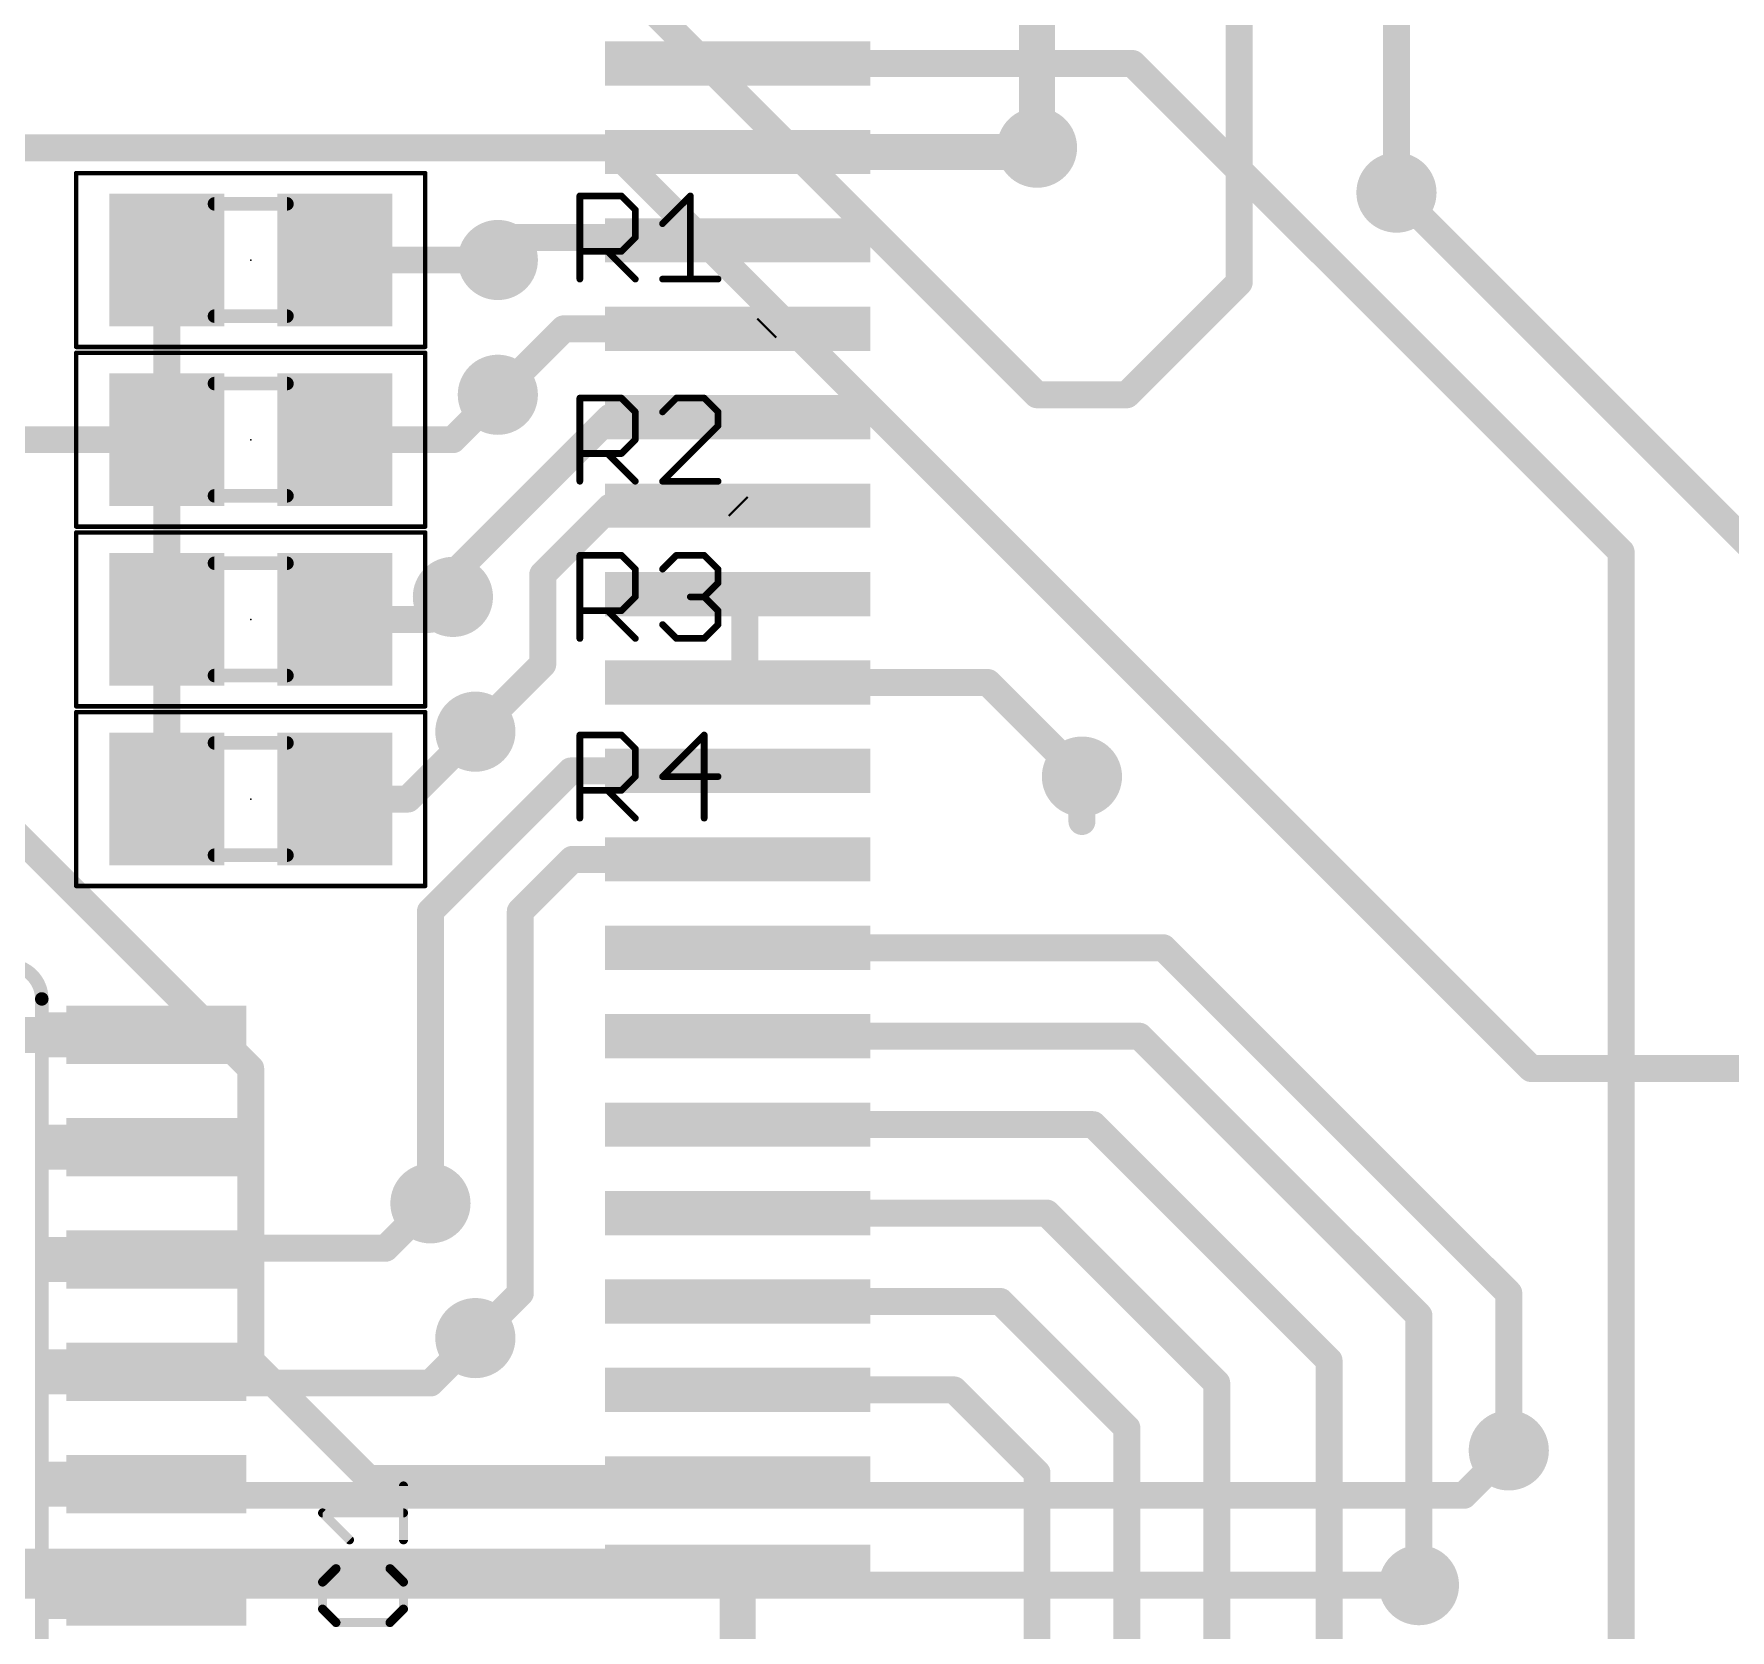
# Model space of a CAD drawing. Extents: x -5.1 to 70.5, y -0.2 to 53.5.
# Drawn here: x 34.38 to 53.56, y 12.95 to 31 of the extents above; entities that cross this region are included whole.
import ezdxf

# ---------------------------------------------------------------- set-up
doc = ezdxf.new("R2010")
doc.units = 0
for name, color, linetype in [('1', 12, 'CONTINUOUS'), ('16', 132, 'CONTINUOUS'), ('18', 110, 'CONTINUOUS'), ('21', 253, 'CONTINUOUS'), ('23', 53, 'CONTINUOUS'), ('25', 253, 'CONTINUOUS'), ('39', 12, 'CONTINUOUS'), ('51', 253, 'CONTINUOUS')]:
    doc.layers.add(name, color=color, linetype=linetype)

# ---------------------------------------------------------------- blocks, each defined once
blk = doc.blocks.new('RECT')
blk.add_solid([(-0.5, -0.5), (0.5, -0.5), (-0.5, 0.5), (0.5, 0.5)])
blk = doc.blocks.new('ROUNDV')
at = {"const_width": 0.5}
blk.add_lwpolyline([(0, -0.25, 1), (0, 0.25, 1), (0, -0.25)], format="xyb", dxfattribs=at)

msp = doc.modelspace()

# ---------------------------------------------------------------- linework, layer by layer
at = {"layer": '1'}
for points, const_width in [([(49.784, 29.21), (49.784, 38.1)], 0.3048), ([(45.72, 34.798), (45.72, 29.718)], 0.4064), ([(48.006, 28.194), (48.006, 33.02)], 0.3048), ([(41.402, 31.242), (45.72, 26.924)], 0.3048), ([(33.274, 29.718), (40.894, 29.718)], 0.3048), ([(40.894, 29.718), (51.308, 19.304)], 0.3048), ([(35.88, 26.482), (35.88, 28.448)], 0.3048), ([(37.78, 28.448), (39.624, 28.448)], 0.3048), ([(46.736, 26.924), (48.006, 28.194)], 0.3048), ([(39.116, 26.416), (39.624, 26.924)], 0.3048), ([(39.624, 26.924), (39.558, 26.924)], 0.3048), ([(45.72, 26.924), (46.736, 26.924)], 0.3048), ([(35.814, 26.416), (33.104, 26.416)], 0.3048), ([(35.814, 26.416), (35.88, 26.482)], 0.3048), ([(35.814, 26.416), (35.88, 26.416)], 0.3048), ([(35.88, 26.35), (35.814, 26.416)], 0.3048), ([(35.88, 24.384), (35.88, 26.35)], 0.3048), ([(37.78, 26.416), (39.116, 26.416)], 0.3048), ([(38.862, 24.384), (39.116, 24.638)], 0.3048), ([(35.814, 24.384), (35.88, 24.384)], 0.3048), ([(35.88, 24.318), (35.814, 24.384)], 0.3048), ([(35.88, 22.352), (35.88, 24.318)], 0.3048), ([(37.78, 24.384), (38.862, 24.384)], 0.3048), ([(38.608, 22.352), (39.37, 23.114)], 0.3048), ([(46.228, 22.606), (46.228, 22.098)], 0.3048), ([(37.78, 22.352), (38.608, 22.352)], 0.3048), ([(33.909, 19.685), (35.7632, 19.685)], 0.4064), ([(51.308, 19.304), (58.674, 19.304)], 0.3048), ([(38.354, 17.272), (38.862, 17.78)], 0.3048), ([(35.7632, 17.145), (35.814, 17.1958)], 0.3048), ([(35.814, 17.1958), (35.814, 17.272)], 0.3048), ([(35.814, 17.272), (38.354, 17.272)], 0.3048), ([(38.862, 15.748), (39.37, 16.256)], 0.3048), ([(35.7632, 15.875), (35.8902, 15.748)], 0.3048), ([(35.8902, 15.748), (38.862, 15.748)], 0.3048), ([(50.546, 14.478), (51.054, 14.986)], 0.3048), ([(35.7632, 14.605), (35.814, 14.5542)], 0.3048), ([(35.814, 14.5542), (35.814, 14.478)], 0.3048), ([(35.814, 14.478), (50.546, 14.478)], 0.3048), ([(33.528, 14.224), (34.29, 13.462)], 0.3048), ([(34.29, 13.462), (35.56, 13.462)], 0.3048), ([(35.56, 13.462), (35.7632, 13.2588)], 0.3048), ([(35.7632, 13.4112), (35.814, 13.462)], 0.3048), ([(35.7632, 13.335), (35.7632, 13.4112)], 0.3048), ([(35.7632, 13.2588), (35.7632, 13.335)], 0.3048), ([(35.814, 13.462), (50.038, 13.462)], 0.3048), ([(35.7632, 13.2588), (35.814, 13.208)], 0.3048)]:
    msp.add_lwpolyline(points, dxfattribs=dict(at, const_width=const_width))
for points, const_width in [([(40.9479, 29.7719, 1), (40.8401, 29.6641)], 0.1524), ([(40.894, 29.6418, 1), (40.894, 29.7942)], 0.1524), ([(45.6184, 29.718, 1), (45.8216, 29.718)], 0.2032), ([(49.7078, 29.21, 1), (49.8602, 29.21)], 0.1524), ([(35.9562, 28.448, 1), (35.8038, 28.448)], 0.1524), ([(37.78, 28.5242, 1), (37.78, 28.3718)], 0.1524), ([(39.624, 28.3718, 1), (39.624, 28.5242)], 0.1524), ([(47.9298, 28.194, 1), (48.0822, 28.194)], 0.1524), ([(48.0599, 28.1401, 1), (47.9521, 28.2479)], 0.1524), ([(39.558, 27.0002, 1), (39.558, 26.8478)], 0.1524), ([(39.6779, 26.8701, 1), (39.5701, 26.9779)], 0.1524), ([(39.624, 26.8478, 1), (39.624, 27.0002)], 0.1524), ([(45.72, 27.0002, 1), (45.72, 26.8478)], 0.1524), ([(45.6661, 26.8701, 1), (45.7739, 26.9779)], 0.1524), ([(46.6821, 26.9779, 1), (46.7899, 26.8701)], 0.1524), ([(46.736, 26.8478, 1), (46.736, 27.0002)], 0.1524), ([(35.814, 26.4922, 1), (35.814, 26.3398)], 0.1524), ([(35.8679, 26.4699, 1), (35.7601, 26.3621)], 0.1524), ([(35.7601, 26.4699, 1), (35.8679, 26.3621)], 0.1524), ([(35.8038, 26.482, 1), (35.9562, 26.482)], 0.1524), ([(35.9562, 26.35, 1), (35.8038, 26.35)], 0.1524), ([(35.814, 26.3398, 1), (35.814, 26.4922)], 0.1524), ([(35.9339, 26.4281, 1), (35.8261, 26.5359)], 0.1524), ([(35.8261, 26.2961, 1), (35.9339, 26.4039)], 0.1524), ([(35.88, 26.3398, 1), (35.88, 26.4922)], 0.1524), ([(37.78, 26.4922, 1), (37.78, 26.3398)], 0.1524), ([(39.0621, 26.4699, 1), (39.1699, 26.3621)], 0.1524), ([(39.116, 26.3398, 1), (39.116, 26.4922)], 0.1524), ([(39.1699, 24.5841, 1), (39.0621, 24.6919)], 0.1524), ([(35.814, 24.4602, 1), (35.814, 24.3078)], 0.1524), ([(35.8679, 24.4379, 1), (35.7601, 24.3301)], 0.1524), ([(35.9562, 24.318, 1), (35.8038, 24.318)], 0.1524), ([(35.8038, 24.384, 1), (35.9562, 24.384)], 0.1524), ([(35.8261, 24.2641, 1), (35.9339, 24.3719)], 0.1524), ([(35.88, 24.3078, 1), (35.88, 24.4602)], 0.1524), ([(37.78, 24.4602, 1), (37.78, 24.3078)], 0.1524), ([(38.8081, 24.4379, 1), (38.9159, 24.3301)], 0.1524), ([(38.862, 24.3078, 1), (38.862, 24.4602)], 0.1524), ([(39.4239, 23.0601, 1), (39.3161, 23.1679)], 0.1524), ([(46.3042, 22.606, 1), (46.1518, 22.606)], 0.1524), ([(37.78, 22.4282, 1), (37.78, 22.2758)], 0.1524), ([(38.5541, 22.4059, 1), (38.6619, 22.2981)], 0.1524), ([(38.608, 22.2758, 1), (38.608, 22.4282)], 0.1524), ([(35.8038, 22.352, 1), (35.9562, 22.352)], 0.1524), ([(46.1518, 22.098, 1), (46.3042, 22.098)], 0.1524), ([(35.7632, 19.5834, 1), (35.7632, 19.7866)], 0.2032), ([(51.308, 19.3802, 1), (51.308, 19.2278)], 0.1524), ([(51.2541, 19.2501, 1), (51.3619, 19.3579)], 0.1524), ([(38.9159, 17.7261, 1), (38.8081, 17.8339)], 0.1524), ([(35.7093, 17.1989, 1), (35.8171, 17.0911)], 0.1524), ([(35.8902, 17.272, 1), (35.7378, 17.272)], 0.1524), ([(35.814, 17.3482, 1), (35.814, 17.1958)], 0.1524), ([(35.7378, 17.1958, 1), (35.8902, 17.1958)], 0.1524), ([(35.8679, 17.1419, 1), (35.7601, 17.2497)], 0.1524), ([(38.3001, 17.3259, 1), (38.4079, 17.2181)], 0.1524), ([(38.354, 17.1958, 1), (38.354, 17.3482)], 0.1524), ([(39.4239, 16.2021, 1), (39.3161, 16.3099)], 0.1524), ([(35.8171, 15.9289, 1), (35.7093, 15.8211)], 0.1524), ([(35.8902, 15.8242, 1), (35.8902, 15.6718)], 0.1524), ([(35.8363, 15.6941, 1), (35.9441, 15.8019)], 0.1524), ([(38.8081, 15.8019, 1), (38.9159, 15.6941)], 0.1524), ([(38.862, 15.6718, 1), (38.862, 15.8242)], 0.1524), ([(51.1079, 14.9321, 1), (51.0001, 15.0399)], 0.1524), ([(35.8171, 14.6589, 1), (35.7093, 14.5511)], 0.1524), ([(35.8902, 14.5542, 1), (35.7378, 14.5542)], 0.1524), ([(35.814, 14.5542, 1), (35.814, 14.4018)], 0.1524), ([(35.7601, 14.5003, 1), (35.8679, 14.6081)], 0.1524), ([(50.4921, 14.5319, 1), (50.5999, 14.4241)], 0.1524), ([(50.546, 14.4018, 1), (50.546, 14.5542)], 0.1524), ([(35.7378, 14.478, 1), (35.8902, 14.478)], 0.1524), ([(34.2361, 13.4081, 1), (34.3439, 13.5159)], 0.1524), ([(35.6139, 13.5159, 1), (35.5061, 13.4081)], 0.1524), ([(35.56, 13.3858, 1), (35.56, 13.5382)], 0.1524), ([(35.8394, 13.4112, 1), (35.687, 13.4112)], 0.1524), ([(35.7093, 13.4651, 1), (35.8171, 13.3573)], 0.1524), ([(35.8394, 13.335, 1), (35.687, 13.335)], 0.1524), ([(35.814, 13.5382, 1), (35.814, 13.3858)], 0.1524), ([(35.8679, 13.4081, 1), (35.7601, 13.5159)], 0.1524), ([(50.038, 13.3858, 1), (50.038, 13.5382)], 0.1524), ([(35.687, 13.335, 1), (35.8394, 13.335)], 0.1524), ([(35.8171, 13.3127, 1), (35.7093, 13.2049)], 0.1524), ([(35.687, 13.2588, 1), (35.8394, 13.2588)], 0.1524), ([(35.7093, 13.2049, 1), (35.8171, 13.3127)], 0.1524), ([(35.7601, 13.1541, 1), (35.8679, 13.2619)], 0.1524)]:
    msp.add_lwpolyline(points, format="xyb", dxfattribs=dict(at, const_width=const_width))
at = {"layer": '16'}
for points, const_width in [([(46.8, 30.67), (42.334, 30.67)], 0.3048), ([(52.324, 25.146), (46.8, 30.67)], 0.3048), ([(45.72, 29.718), (45.768, 29.67)], 0.4064), ([(45.768, 29.67), (42.334, 29.67)], 0.4064), ([(54.102, 24.892), (49.784, 29.21)], 0.3048), ([(39.624, 28.448), (39.624, 28.702)], 0.3048), ([(39.624, 28.702), (42.366, 28.702)], 0.3048), ([(42.366, 28.702), (42.334, 28.67)], 0.3048), ([(42.366, 28.702), (42.418, 28.702)], 0.3048), ([(39.624, 26.924), (40.37, 27.67)], 0.3048), ([(40.37, 27.67), (42.334, 27.67)], 0.3048), ([(42.334, 27.67), (42.656, 27.67)], 0.3048), ([(42.656, 27.67), (42.672, 27.686)], 0.3048), ([(39.624, 26.924), (39.624, 26.992)], 0.3048), ([(39.116, 24.892), (40.894, 26.67)], 0.3048), ([(40.894, 26.67), (42.334, 26.67)], 0.3048), ([(42.334, 26.67), (42.164, 26.67)], 0.3048), ([(40.132, 24.892), (40.894, 25.654)], 0.3048), ([(40.894, 25.654), (42.35, 25.654)], 0.3048), ([(42.35, 25.654), (42.334, 25.67)], 0.3048), ([(42.35, 25.654), (42.672, 25.654)], 0.3048), ([(52.324, 10.414), (52.324, 25.146)], 0.3048), ([(39.116, 24.638), (39.116, 24.892)], 0.3048), ([(40.132, 23.876), (40.132, 24.892)], 0.3048), ([(42.366, 24.638), (42.334, 24.67)], 0.3048), ([(42.418, 24.638), (42.366, 24.638)], 0.3048), ([(42.418, 23.754), (42.418, 24.638)], 0.3048), ([(39.37, 23.114), (40.132, 23.876)], 0.3048), ([(42.334, 23.67), (42.418, 23.754)], 0.3048), ([(42.334, 23.67), (45.164, 23.67)], 0.3048), ([(45.164, 23.67), (46.228, 22.606)], 0.3048), ([(38.862, 21.082), (40.45, 22.67)], 0.3048), ([(40.45, 22.67), (42.334, 22.67)], 0.3048), ([(36.83, 19.304), (34.036, 22.098)], 0.3048), ([(39.878, 21.082), (40.466, 21.67)], 0.3048), ([(40.466, 21.67), (42.334, 21.67)], 0.3048), ([(38.862, 17.78), (38.862, 21.082)], 0.3048), ([(39.878, 16.764), (39.878, 21.082)], 0.3048), ([(47.148, 20.67), (42.334, 20.67)], 0.3048), ([(51.054, 16.764), (47.148, 20.67)], 0.3048), ([(46.878, 19.67), (42.334, 19.67)], 0.3048), ([(50.038, 16.51), (46.878, 19.67)], 0.3048), ([(36.83, 16.002), (36.83, 19.304)], 0.3048), ([(46.354, 18.67), (42.334, 18.67)], 0.3048), ([(49.022, 16.002), (46.354, 18.67)], 0.3048), ([(45.83, 17.67), (42.334, 17.67)], 0.3048), ([(47.752, 15.748), (45.83, 17.67)], 0.3048), ([(39.37, 16.256), (39.878, 16.764)], 0.3048), ([(51.054, 14.986), (51.054, 16.764)], 0.3048), ([(45.306, 16.67), (42.334, 16.67)], 0.3048), ([(46.736, 15.24), (45.306, 16.67)], 0.3048), ([(50.038, 13.462), (50.038, 16.51)], 0.3048), ([(36.83, 16.002), (38.162, 14.67)], 0.3048), ([(49.022, 12.446), (49.022, 16.002)], 0.3048), ([(44.782, 15.67), (42.334, 15.67)], 0.3048), ([(45.72, 14.732), (44.782, 15.67)], 0.3048), ([(47.752, 11.43), (47.752, 15.748)], 0.3048), ([(46.736, 10.414), (46.736, 15.24)], 0.3048), ([(38.162, 14.67), (42.334, 14.67)], 0.3048), ([(45.72, 9.144), (45.72, 14.732)], 0.3048), ([(33.32, 13.67), (42.334, 13.67)], 0.4064), ([(42.21, 13.67), (42.164, 13.716)], 0.4064), ([(42.334, 13.67), (42.21, 13.67)], 0.4064), ([(42.21, 13.67), (42.334, 13.546)], 0.4064), ([(42.334, 13.546), (42.334, 12.67)], 0.4064)]:
    msp.add_lwpolyline(points, dxfattribs=dict(at, const_width=const_width))
for points, const_width in [([(42.334, 30.7462, 1), (42.334, 30.5938)], 0.1524), ([(46.8539, 30.7239, 1), (46.7461, 30.6161)], 0.1524), ([(46.8, 30.5938, 1), (46.8, 30.7462)], 0.1524), ([(45.7918, 29.7898, 1), (45.6482, 29.6462)], 0.2032), ([(42.334, 29.7716, 1), (42.334, 29.5684)], 0.2032), ([(45.6962, 29.5982, 1), (45.8398, 29.7418)], 0.2032), ([(45.768, 29.5684, 1), (45.768, 29.7716)], 0.2032), ([(49.8379, 29.2639, 1), (49.7301, 29.1561)], 0.1524), ([(39.7002, 28.702, 1), (39.5478, 28.702)], 0.1524), ([(39.624, 28.7782, 1), (39.624, 28.6258)], 0.1524), ([(42.2801, 28.7239, 1), (42.3879, 28.6161)], 0.1524), ([(42.366, 28.7782, 1), (42.366, 28.6258)], 0.1524), ([(42.4199, 28.6481, 1), (42.3121, 28.7559)], 0.1524), ([(42.366, 28.6258, 1), (42.366, 28.7782)], 0.1524), ([(42.418, 28.6258, 1), (42.418, 28.7782)], 0.1524), ([(39.5478, 28.448, 1), (39.7002, 28.448)], 0.1524), ([(40.37, 27.7462, 1), (40.37, 27.5938)], 0.1524), ([(40.4239, 27.6161, 1), (40.3161, 27.7239)], 0.1524), ([(42.334, 27.7462, 1), (42.334, 27.5938)], 0.1524), ([(42.334, 27.5938, 1), (42.334, 27.7462)], 0.1524), ([(42.7259, 27.6321, 1), (42.6181, 27.7399)], 0.1524), ([(42.656, 27.5938, 1), (42.656, 27.7462)], 0.1524), ([(42.6021, 27.7239, 1), (42.7099, 27.6161)], 0.1524), ([(39.7002, 26.992, 1), (39.5478, 26.992)], 0.1524), ([(39.5701, 26.9779, 1), (39.6779, 26.8701)], 0.1524), ([(39.5478, 26.924, 1), (39.7002, 26.924)], 0.1524), ([(40.894, 26.7462, 1), (40.894, 26.5938)], 0.1524), ([(40.9479, 26.6161, 1), (40.8401, 26.7239)], 0.1524), ([(42.164, 26.7462, 1), (42.164, 26.5938)], 0.1524), ([(42.334, 26.5938, 1), (42.334, 26.7462)], 0.1524), ([(42.334, 26.5938, 1), (42.334, 26.7462)], 0.1524), ([(40.894, 25.7302, 1), (40.894, 25.5778)], 0.1524), ([(40.9479, 25.6001, 1), (40.8401, 25.7079)], 0.1524), ([(42.3879, 25.7239, 1), (42.2801, 25.6161)], 0.1524), ([(42.35, 25.7302, 1), (42.35, 25.5778)], 0.1524), ([(42.2961, 25.6001, 1), (42.4039, 25.7079)], 0.1524), ([(42.35, 25.5778, 1), (42.35, 25.7302)], 0.1524), ([(42.672, 25.5778, 1), (42.672, 25.7302)], 0.1524), ([(52.4002, 25.146, 1), (52.2478, 25.146)], 0.1524), ([(52.2701, 25.0921, 1), (52.3779, 25.1999)], 0.1524), ([(39.1922, 24.892, 1), (39.0398, 24.892)], 0.1524), ([(39.0621, 24.9459, 1), (39.1699, 24.8381)], 0.1524), ([(40.2082, 24.892, 1), (40.0558, 24.892)], 0.1524), ([(40.0781, 24.9459, 1), (40.1859, 24.8381)], 0.1524), ([(42.3879, 24.7239, 1), (42.2801, 24.6161)], 0.1524), ([(42.366, 24.7142, 1), (42.366, 24.5618)], 0.1524), ([(42.3121, 24.5841, 1), (42.4199, 24.6919)], 0.1524), ([(42.4942, 24.638, 1), (42.3418, 24.638)], 0.1524), ([(42.418, 24.5618, 1), (42.418, 24.7142)], 0.1524), ([(39.0398, 24.638, 1), (39.1922, 24.638)], 0.1524), ([(40.1859, 23.8221, 1), (40.0781, 23.9299)], 0.1524), ([(40.0558, 23.876, 1), (40.2082, 23.876)], 0.1524), ([(42.334, 23.7462, 1), (42.334, 23.5938)], 0.1524), ([(42.2801, 23.7239, 1), (42.3879, 23.6161)], 0.1524), ([(42.3418, 23.754, 1), (42.4942, 23.754)], 0.1524), ([(42.4719, 23.7001, 1), (42.3641, 23.8079)], 0.1524), ([(45.2179, 23.7239, 1), (45.1101, 23.6161)], 0.1524), ([(45.164, 23.5938, 1), (45.164, 23.7462)], 0.1524), ([(39.3161, 23.1679, 1), (39.4239, 23.0601)], 0.1524), ([(40.45, 22.7462, 1), (40.45, 22.5938)], 0.1524), ([(40.5039, 22.6161, 1), (40.3961, 22.7239)], 0.1524), ([(42.334, 22.5938, 1), (42.334, 22.7462)], 0.1524), ([(46.1741, 22.5521, 1), (46.2819, 22.6599)], 0.1524), ([(40.466, 21.7462, 1), (40.466, 21.5938)], 0.1524), ([(40.5199, 21.6161, 1), (40.4121, 21.7239)], 0.1524), ([(42.334, 21.5938, 1), (42.334, 21.7462)], 0.1524), ([(38.9382, 21.082, 1), (38.7858, 21.082)], 0.1524), ([(38.8081, 21.1359, 1), (38.9159, 21.0281)], 0.1524), ([(39.9542, 21.082, 1), (39.8018, 21.082)], 0.1524), ([(39.8241, 21.1359, 1), (39.9319, 21.0281)], 0.1524), ([(42.334, 20.7462, 1), (42.334, 20.5938)], 0.1524), ([(47.2019, 20.7239, 1), (47.0941, 20.6161)], 0.1524), ([(47.148, 20.5938, 1), (47.148, 20.7462)], 0.1524), ([(42.334, 19.7462, 1), (42.334, 19.5938)], 0.1524), ([(46.9319, 19.7239, 1), (46.8241, 19.6161)], 0.1524), ([(46.878, 19.5938, 1), (46.878, 19.7462)], 0.1524), ([(36.9062, 19.304, 1), (36.7538, 19.304)], 0.1524), ([(36.7761, 19.2501, 1), (36.8839, 19.3579)], 0.1524), ([(42.334, 18.7462, 1), (42.334, 18.5938)], 0.1524), ([(46.4079, 18.7239, 1), (46.3001, 18.6161)], 0.1524), ([(46.354, 18.5938, 1), (46.354, 18.7462)], 0.1524), ([(38.7858, 17.78, 1), (38.9382, 17.78)], 0.1524), ([(42.334, 17.7462, 1), (42.334, 17.5938)], 0.1524), ([(45.8839, 17.7239, 1), (45.7761, 17.6161)], 0.1524), ([(45.83, 17.5938, 1), (45.83, 17.7462)], 0.1524), ([(39.9319, 16.7101, 1), (39.8241, 16.8179)], 0.1524), ([(51.1302, 16.764, 1), (50.9778, 16.764)], 0.1524), ([(51.0001, 16.7101, 1), (51.1079, 16.8179)], 0.1524), ([(39.8018, 16.764, 1), (39.9542, 16.764)], 0.1524), ([(42.334, 16.7462, 1), (42.334, 16.5938)], 0.1524), ([(45.3599, 16.7239, 1), (45.2521, 16.6161)], 0.1524), ([(45.306, 16.5938, 1), (45.306, 16.7462)], 0.1524), ([(50.1142, 16.51, 1), (49.9618, 16.51)], 0.1524), ([(49.9841, 16.4561, 1), (50.0919, 16.5639)], 0.1524), ([(39.3161, 16.3099, 1), (39.4239, 16.2021)], 0.1524), ([(36.8839, 16.0559, 1), (36.7761, 15.9481)], 0.1524), ([(49.0982, 16.002, 1), (48.9458, 16.002)], 0.1524), ([(48.9681, 15.9481, 1), (49.0759, 16.0559)], 0.1524), ([(36.7538, 16.002, 1), (36.9062, 16.002)], 0.1524), ([(42.334, 15.7462, 1), (42.334, 15.5938)], 0.1524), ([(44.8359, 15.7239, 1), (44.7281, 15.6161)], 0.1524), ([(44.782, 15.5938, 1), (44.782, 15.7462)], 0.1524), ([(47.8282, 15.748, 1), (47.6758, 15.748)], 0.1524), ([(47.6981, 15.6941, 1), (47.8059, 15.8019)], 0.1524), ([(46.8122, 15.24, 1), (46.6598, 15.24)], 0.1524), ([(46.6821, 15.1861, 1), (46.7899, 15.2939)], 0.1524), ([(50.9778, 14.986, 1), (51.1302, 14.986)], 0.1524), ([(38.162, 14.7462, 1), (38.162, 14.5938)], 0.1524), ([(38.1081, 14.6161, 1), (38.2159, 14.7239)], 0.1524), ([(42.334, 14.5938, 1), (42.334, 14.7462)], 0.1524), ([(45.7962, 14.732, 1), (45.6438, 14.732)], 0.1524), ([(45.6661, 14.6781, 1), (45.7739, 14.7859)], 0.1524), ([(42.2358, 13.7878, 1), (42.0922, 13.6442)], 0.2032), ([(42.21, 13.7716, 1), (42.21, 13.5684)], 0.2032), ([(42.2818, 13.7418, 1), (42.1382, 13.5982)], 0.2032), ([(42.1382, 13.5982, 1), (42.2818, 13.7418)], 0.2032), ([(42.334, 13.5684, 1), (42.334, 13.7716)], 0.2032), ([(42.334, 13.5684, 1), (42.334, 13.7716)], 0.2032), ([(42.4356, 13.546, 1), (42.2324, 13.546)], 0.2032), ([(42.2622, 13.4742, 1), (42.4058, 13.6178)], 0.2032), ([(49.9618, 13.462, 1), (50.1142, 13.462)], 0.1524)]:
    msp.add_lwpolyline(points, format="xyb", dxfattribs=dict(at, const_width=const_width))
at = {"layer": '21'}
for points, const_width in [([(34.4678, 20.0914, 0.4142), (34.0868, 20.4724)], 0.1524), ([(34.4297, 20.0914, 1), (34.5059, 20.0914)], 0.0762)]:
    msp.add_lwpolyline(points, format="xyb", dxfattribs=dict(at, const_width=const_width))
at = {"layer": '23'}
for p in [(36.83, 28.448), (36.83, 26.416), (36.83, 24.384), (36.83, 22.352)]:
    msp.add_point(p, dxfattribs=at)
at = {"layer": '25'}
for points, const_width in [([(40.5511, 29.1918, 1), (40.5511, 29.1537)], 0.0381), ([(40.5702, 29.1727, 1), (40.5321, 29.1727)], 0.0381), ([(41.0349, 29.1862, 1), (41.0079, 29.1592)], 0.0381), ([(41.0214, 29.1537, 1), (41.0214, 29.1918)], 0.0381), ([(41.8192, 29.1727, 1), (41.7811, 29.1727)], 0.0381), ([(41.8136, 29.1592, 1), (41.7867, 29.1862)], 0.0381), ([(41.1972, 29.0159, 1), (41.1591, 29.0159)], 0.0381), ([(41.1647, 29.0025, 1), (41.1916, 29.0294)], 0.0381), ([(41.4731, 28.8726, 1), (41.5001, 28.8457)], 0.0381), ([(40.5511, 28.5647, 1), (40.5511, 28.5266)], 0.0381), ([(40.8781, 28.5591, 1), (40.8512, 28.5322)], 0.0381), ([(41.0079, 28.5591, 1), (41.0349, 28.5322)], 0.0381), ([(41.0214, 28.5266, 1), (41.0214, 28.5647)], 0.0381), ([(41.1591, 28.7024, 1), (41.1972, 28.7024)], 0.0381), ([(41.1916, 28.6889, 1), (41.1647, 28.7159)], 0.0381), ([(40.5321, 28.2321, 1), (40.5702, 28.2321)], 0.0381), ([(41.1647, 28.2186, 1), (41.1916, 28.2456)], 0.0381), ([(41.4866, 28.2512, 1), (41.4866, 28.2131)], 0.0381), ([(41.7811, 28.2321, 1), (41.8192, 28.2321)], 0.0381), ([(42.1137, 28.2131, 1), (42.1137, 28.2512)], 0.0381), ([(40.5702, 26.8867, 1), (40.5321, 26.8867)], 0.0381), ([(40.5511, 26.9058, 1), (40.5511, 26.8677)], 0.0381), ([(41.0349, 26.9002, 1), (41.0079, 26.8732)], 0.0381), ([(41.0214, 26.8677, 1), (41.0214, 26.9058)], 0.0381), ([(41.6434, 26.9058, 1), (41.6434, 26.8677)], 0.0381), ([(41.6569, 26.8732, 1), (41.6299, 26.9002)], 0.0381), ([(41.9704, 26.9002, 1), (41.9434, 26.8732)], 0.0381), ([(41.9569, 26.8677, 1), (41.9569, 26.9058)], 0.0381), ([(41.1972, 26.7299, 1), (41.1591, 26.7299)], 0.0381), ([(41.1647, 26.7165, 1), (41.1916, 26.7434)], 0.0381), ([(41.4731, 26.7434, 1), (41.5001, 26.7165)], 0.0381), ([(42.1327, 26.7299, 1), (42.0946, 26.7299)], 0.0381), ([(42.1002, 26.7165, 1), (42.1272, 26.7434)], 0.0381), ([(42.0946, 26.5732, 1), (42.1327, 26.5732)], 0.0381), ([(42.1272, 26.5597, 1), (42.1002, 26.5866)], 0.0381), ([(40.5511, 26.2787, 1), (40.5511, 26.2406)], 0.0381), ([(40.8781, 26.2731, 1), (40.8512, 26.2462)], 0.0381), ([(41.0079, 26.2731, 1), (41.0349, 26.2462)], 0.0381), ([(41.0214, 26.2406, 1), (41.0214, 26.2787)], 0.0381), ([(41.1591, 26.4164, 1), (41.1972, 26.4164)], 0.0381), ([(41.1916, 26.4029, 1), (41.1647, 26.4299)], 0.0381), ([(40.5321, 25.9461, 1), (40.5702, 25.9461)], 0.0381), ([(41.1647, 25.9326, 1), (41.1916, 25.9596)], 0.0381), ([(41.4866, 25.9652, 1), (41.4866, 25.9271)], 0.0381), ([(41.4731, 25.9596, 1), (41.5001, 25.9326)], 0.0381), ([(42.1137, 25.9271, 1), (42.1137, 25.9652)], 0.0381), ([(40.5511, 25.1278, 1), (40.5511, 25.0897)], 0.0381), ([(40.5702, 25.1087, 1), (40.5321, 25.1087)], 0.0381), ([(41.0349, 25.1222, 1), (41.0079, 25.0952)], 0.0381), ([(41.0214, 25.0897, 1), (41.0214, 25.1278)], 0.0381), ([(41.6434, 25.1278, 1), (41.6434, 25.0897)], 0.0381), ([(41.6569, 25.0952, 1), (41.6299, 25.1222)], 0.0381), ([(41.9704, 25.1222, 1), (41.9434, 25.0952)], 0.0381), ([(41.9569, 25.0897, 1), (41.9569, 25.1278)], 0.0381), ([(41.1972, 24.9519, 1), (41.1591, 24.9519)], 0.0381), ([(41.1647, 24.9385, 1), (41.1916, 24.9654)], 0.0381), ([(41.4731, 24.9654, 1), (41.5001, 24.9385)], 0.0381), ([(42.1327, 24.9519, 1), (42.0946, 24.9519)], 0.0381), ([(42.1002, 24.9385, 1), (42.1272, 24.9654)], 0.0381), ([(42.0946, 24.7952, 1), (42.1327, 24.7952)], 0.0381), ([(42.1272, 24.7817, 1), (42.1002, 24.8086)], 0.0381), ([(41.1591, 24.6384, 1), (41.1972, 24.6384)], 0.0381), ([(41.1916, 24.6249, 1), (41.1647, 24.6519)], 0.0381), ([(41.8002, 24.6575, 1), (41.8002, 24.6194)], 0.0381), ([(41.9704, 24.6519, 1), (41.9434, 24.6249)], 0.0381), ([(41.9434, 24.6519, 1), (41.9704, 24.6249)], 0.0381), ([(41.9569, 24.6194, 1), (41.9569, 24.6575)], 0.0381), ([(40.5511, 24.5007, 1), (40.5511, 24.4626)], 0.0381), ([(40.8781, 24.4951, 1), (40.8512, 24.4682)], 0.0381), ([(41.0079, 24.4951, 1), (41.0349, 24.4682)], 0.0381), ([(41.0214, 24.4626, 1), (41.0214, 24.5007)], 0.0381), ([(41.5001, 24.3383, 1), (41.4731, 24.3114)], 0.0381), ([(42.1327, 24.4816, 1), (42.0946, 24.4816)], 0.0381), ([(42.1002, 24.4682, 1), (42.1272, 24.4951)], 0.0381), ([(42.1272, 24.3114, 1), (42.1002, 24.3383)], 0.0381), ([(40.5321, 24.1681, 1), (40.5702, 24.1681)], 0.0381), ([(41.1647, 24.1546, 1), (41.1916, 24.1816)], 0.0381), ([(41.6434, 24.1872, 1), (41.6434, 24.1491)], 0.0381), ([(41.6299, 24.1546, 1), (41.6569, 24.1816)], 0.0381), ([(41.9434, 24.1816, 1), (41.9704, 24.1546)], 0.0381), ([(41.9569, 24.1491, 1), (41.9569, 24.1872)], 0.0381), ([(42.0946, 24.3249, 1), (42.1327, 24.3249)], 0.0381), ([(40.5511, 23.0958, 1), (40.5511, 23.0577)], 0.0381), ([(40.5702, 23.0767, 1), (40.5321, 23.0767)], 0.0381), ([(41.0349, 23.0902, 1), (41.0079, 23.0632)], 0.0381), ([(41.0214, 23.0577, 1), (41.0214, 23.0958)], 0.0381), ([(41.976, 23.0767, 1), (41.9379, 23.0767)], 0.0381), ([(41.9704, 23.0632, 1), (41.9434, 23.0902)], 0.0381), ([(41.1972, 22.9199, 1), (41.1591, 22.9199)], 0.0381), ([(41.1647, 22.9065, 1), (41.1916, 22.9334)], 0.0381), ([(41.1916, 22.5929, 1), (41.1647, 22.6199)], 0.0381), ([(41.4866, 22.6255, 1), (41.4866, 22.5874)], 0.0381), ([(41.4731, 22.6199, 1), (41.5001, 22.5929)], 0.0381), ([(42.1137, 22.5874, 1), (42.1137, 22.6255)], 0.0381), ([(40.5511, 22.4687, 1), (40.5511, 22.4306)], 0.0381), ([(40.8781, 22.4631, 1), (40.8512, 22.4362)], 0.0381), ([(41.0079, 22.4631, 1), (41.0349, 22.4362)], 0.0381), ([(41.0214, 22.4306, 1), (41.0214, 22.4687)], 0.0381), ([(41.1591, 22.6064, 1), (41.1972, 22.6064)], 0.0381), ([(40.5321, 22.1361, 1), (40.5702, 22.1361)], 0.0381), ([(41.1647, 22.1226, 1), (41.1916, 22.1496)], 0.0381), ([(41.9379, 22.1361, 1), (41.976, 22.1361)], 0.0381), ([(38.5826, 14.5844, 1), (38.5318, 14.5844)], 0.0508), ([(37.642, 14.3047, 1), (37.642, 14.2539)], 0.0508), ([(37.66, 14.2973, 1), (37.6241, 14.2614)], 0.0508), ([(38.5572, 14.2539, 1), (38.5572, 14.3047)], 0.0508), ([(37.9291, 13.9563, 1), (37.965, 13.9922)], 0.0508), ([(38.5318, 13.9743, 1), (38.5826, 13.9743)], 0.0508), ([(37.8125, 13.6309, 1), (37.7766, 13.6668)], 0.0508), ([(38.4226, 13.6668, 1), (38.3867, 13.6309)], 0.0508), ([(37.6674, 13.4964, 1), (37.6166, 13.4964)], 0.0508), ([(37.6241, 13.5143, 1), (37.66, 13.4784)], 0.0508), ([(38.5826, 13.4964, 1), (38.5318, 13.4964)], 0.0508), ([(38.5392, 13.4784, 1), (38.5752, 13.5143)], 0.0508), ([(37.66, 13.2092, 1), (37.6241, 13.1733)], 0.0508), ([(38.5752, 13.1733, 1), (38.5392, 13.2092)], 0.0508), ([(37.6166, 13.1913, 1), (37.6674, 13.1913)], 0.0508), ([(37.7946, 13.0642, 1), (37.7946, 13.0134)], 0.0508), ([(37.7766, 13.0208, 1), (37.8125, 13.0567)], 0.0508), ([(38.3867, 13.0567, 1), (38.4226, 13.0208)], 0.0508), ([(38.4047, 13.0134, 1), (38.4047, 13.0642)], 0.0508), ([(38.5318, 13.1913, 1), (38.5826, 13.1913)], 0.0508)]:
    msp.add_lwpolyline(points, format="xyb", dxfattribs=dict(at, const_width=const_width))
for points, const_width in [([(40.5511, 28.2321), (40.5511, 29.1727)], 0.0762), ([(40.5511, 29.1727), (41.0214, 29.1727)], 0.0762), ([(41.0214, 29.1727), (41.1782, 29.0159)], 0.0762), ([(41.4866, 28.8592), (41.8002, 29.1727)], 0.0762), ([(41.8002, 29.1727), (41.8002, 28.2321)], 0.0762), ([(41.1782, 29.0159), (41.1782, 28.7024)], 0.0762), ([(41.0214, 28.5456), (40.5511, 28.5456)], 0.0762), ([(40.8646, 28.5456), (41.1782, 28.2321)], 0.0762), ([(41.1782, 28.7024), (41.0214, 28.5456)], 0.0762), ([(41.4866, 28.2321), (42.1137, 28.2321)], 0.0762), ([(40.5511, 25.9461), (40.5511, 26.8867)], 0.0762), ([(40.5511, 26.8867), (41.0214, 26.8867)], 0.0762), ([(41.0214, 26.8867), (41.1782, 26.7299)], 0.0762), ([(41.6434, 26.8867), (41.4866, 26.7299)], 0.0762), ([(41.9569, 26.8867), (41.6434, 26.8867)], 0.0762), ([(42.1137, 26.7299), (41.9569, 26.8867)], 0.0762), ([(41.1782, 26.7299), (41.1782, 26.4164)], 0.0762), ([(42.1137, 26.5732), (42.1137, 26.7299)], 0.0762), ([(41.4866, 25.9461), (42.1137, 26.5732)], 0.0762), ([(41.0214, 26.2596), (40.5511, 26.2596)], 0.0762), ([(40.8646, 26.2596), (41.1782, 25.9461)], 0.0762), ([(41.1782, 26.4164), (41.0214, 26.2596)], 0.0762), ([(42.1137, 25.9461), (41.4866, 25.9461)], 0.0762), ([(40.5511, 24.1681), (40.5511, 25.1087)], 0.0762), ([(40.5511, 25.1087), (41.0214, 25.1087)], 0.0762), ([(41.0214, 25.1087), (41.1782, 24.9519)], 0.0762), ([(41.4866, 24.9519), (41.6434, 25.1087)], 0.0762), ([(41.6434, 25.1087), (41.9569, 25.1087)], 0.0762), ([(41.9569, 25.1087), (42.1137, 24.9519)], 0.0762), ([(41.1782, 24.9519), (41.1782, 24.6384)], 0.0762), ([(42.1137, 24.9519), (42.1137, 24.7952)], 0.0762), ([(42.1137, 24.7952), (41.9569, 24.6384)], 0.0762), ([(41.1782, 24.6384), (41.0214, 24.4816)], 0.0762), ([(41.9569, 24.6384), (41.8002, 24.6384)], 0.0762), ([(41.9569, 24.6384), (42.1137, 24.4816)], 0.0762), ([(41.0214, 24.4816), (40.5511, 24.4816)], 0.0762), ([(40.8646, 24.4816), (41.1782, 24.1681)], 0.0762), ([(41.6434, 24.1681), (41.4866, 24.3249)], 0.0762), ([(42.1137, 24.3249), (41.9569, 24.1681)], 0.0762), ([(42.1137, 24.4816), (42.1137, 24.3249)], 0.0762), ([(41.9569, 24.1681), (41.6434, 24.1681)], 0.0762), ([(40.5511, 22.1361), (40.5511, 23.0767)], 0.0762), ([(40.5511, 23.0767), (41.0214, 23.0767)], 0.0762), ([(41.0214, 23.0767), (41.1782, 22.9199)], 0.0762), ([(41.9569, 23.0767), (41.4866, 22.6064)], 0.0762), ([(41.9569, 22.1361), (41.9569, 23.0767)], 0.0762), ([(41.1782, 22.9199), (41.1782, 22.6064)], 0.0762), ([(41.1782, 22.6064), (41.0214, 22.4496)], 0.0762), ([(41.4866, 22.6064), (42.1137, 22.6064)], 0.0762), ([(41.0214, 22.4496), (40.5511, 22.4496)], 0.0762), ([(40.8646, 22.4496), (41.1782, 22.1361)], 0.0762), ([(38.5572, 13.9743), (38.5572, 14.5844)], 0.1016), ([(37.9471, 13.9743), (37.642, 14.2793)], 0.1016), ([(37.642, 14.2793), (38.5572, 14.2793)], 0.1016), ([(37.7946, 13.6489), (37.642, 13.4964)], 0.1016), ([(38.5572, 13.4964), (38.4047, 13.6489)], 0.1016), ([(37.642, 13.4964), (37.642, 13.1913)], 0.1016), ([(38.5572, 13.1913), (38.5572, 13.4964)], 0.1016), ([(37.642, 13.1913), (37.7946, 13.0388)], 0.1016), ([(38.4047, 13.0388), (38.5572, 13.1913)], 0.1016), ([(37.7946, 13.0388), (38.4047, 13.0388)], 0.1016)]:
    msp.add_lwpolyline(points, dxfattribs=dict(at, const_width=const_width))
at = {"layer": '39', "const_width": 0.0508}
for points in [[(34.857, 29.431), (38.803, 29.431)], [(34.857, 27.465), (34.857, 29.431)], [(38.803, 29.431), (38.803, 27.465)], [(38.803, 27.465), (34.857, 27.465)], [(34.857, 27.399), (38.803, 27.399)], [(34.857, 25.433), (34.857, 27.399)], [(38.803, 27.399), (38.803, 25.433)], [(38.803, 25.433), (34.857, 25.433)], [(34.857, 25.367), (38.803, 25.367)], [(34.857, 23.401), (34.857, 25.367)], [(38.803, 25.367), (38.803, 23.401)], [(38.803, 23.401), (34.857, 23.401)], [(34.857, 23.335), (38.803, 23.335)], [(34.857, 21.369), (34.857, 23.335)], [(38.803, 23.335), (38.803, 21.369)], [(38.803, 21.369), (34.857, 21.369)]]:
    msp.add_lwpolyline(points, dxfattribs=at)
at = {"layer": '39', "const_width": 0.0254}
for points in [[(34.857, 29.4437, 1), (34.857, 29.4183)], [(34.8697, 29.431, 1), (34.8443, 29.431)], [(38.8157, 29.431, 1), (38.7903, 29.431)], [(38.803, 29.4183, 1), (38.803, 29.4437)], [(34.857, 27.4777, 1), (34.857, 27.4523)], [(34.8443, 27.465, 1), (34.8697, 27.465)], [(34.857, 27.4117, 1), (34.857, 27.3863)], [(34.8697, 27.399, 1), (34.8443, 27.399)], [(38.7903, 27.465, 1), (38.8157, 27.465)], [(38.8157, 27.399, 1), (38.7903, 27.399)], [(38.803, 27.4523, 1), (38.803, 27.4777)], [(38.803, 27.3863, 1), (38.803, 27.4117)], [(34.857, 25.4457, 1), (34.857, 25.4203)], [(34.8443, 25.433, 1), (34.8697, 25.433)], [(34.857, 25.3797, 1), (34.857, 25.3543)], [(34.8697, 25.367, 1), (34.8443, 25.367)], [(38.7903, 25.433, 1), (38.8157, 25.433)], [(38.8157, 25.367, 1), (38.7903, 25.367)], [(38.803, 25.4203, 1), (38.803, 25.4457)], [(38.803, 25.3543, 1), (38.803, 25.3797)], [(34.857, 23.4137, 1), (34.857, 23.3883)], [(34.8443, 23.401, 1), (34.8697, 23.401)], [(38.7903, 23.401, 1), (38.8157, 23.401)], [(38.803, 23.3883, 1), (38.803, 23.4137)], [(34.857, 23.3477, 1), (34.857, 23.3223)], [(34.8697, 23.335, 1), (34.8443, 23.335)], [(38.8157, 23.335, 1), (38.7903, 23.335)], [(38.803, 23.3223, 1), (38.803, 23.3477)], [(34.857, 21.3817, 1), (34.857, 21.3563)], [(34.8443, 21.369, 1), (34.8697, 21.369)], [(38.7903, 21.369, 1), (38.8157, 21.369)], [(38.803, 21.3563, 1), (38.803, 21.3817)]]:
    msp.add_lwpolyline(points, format="xyb", dxfattribs=at)
at = {"layer": '51', "const_width": 0.1524}
for points in [[(36.42, 29.083), (37.24, 29.083)], [(36.42, 27.813), (37.24, 27.813)], [(36.42, 27.051), (37.24, 27.051)], [(36.42, 25.781), (37.24, 25.781)], [(36.42, 25.019), (37.24, 25.019)], [(36.42, 23.749), (37.24, 23.749)], [(36.42, 22.987), (37.24, 22.987)], [(36.42, 21.717), (37.24, 21.717)], [(34.4678, 7.8486), (34.4678, 20.0914)]]:
    msp.add_lwpolyline(points, dxfattribs=at)
at = {"layer": '51', "const_width": 0.0762}
for points in [[(36.42, 29.1211, 1), (36.42, 29.0449)], [(37.24, 29.0449, 1), (37.24, 29.1211)], [(36.42, 27.8511, 1), (36.42, 27.7749)], [(37.24, 27.7749, 1), (37.24, 27.8511)], [(36.42, 27.0891, 1), (36.42, 27.0129)], [(37.24, 27.0129, 1), (37.24, 27.0891)], [(36.42, 25.8191, 1), (36.42, 25.7429)], [(37.24, 25.7429, 1), (37.24, 25.8191)], [(36.42, 25.0571, 1), (36.42, 24.9809)], [(37.24, 24.9809, 1), (37.24, 25.0571)], [(36.42, 23.7871, 1), (36.42, 23.7109)], [(37.24, 23.7109, 1), (37.24, 23.7871)], [(36.42, 23.0251, 1), (36.42, 22.9489)], [(37.24, 22.9489, 1), (37.24, 23.0251)], [(36.42, 21.7551, 1), (36.42, 21.6789)], [(37.24, 21.6789, 1), (37.24, 21.7551)], [(34.5059, 20.0914, 1), (34.4297, 20.0914)]]:
    msp.add_lwpolyline(points, format="xyb", dxfattribs=at)

# ---------------------------------------------------------------- block references
at = {"layer": '1', "xscale": 1.3, "yscale": 1.5}
for p in [(35.88, 28.448), (37.78, 28.448), (35.88, 26.416), (37.78, 26.416), (35.88, 24.384), (37.78, 24.384), (35.88, 22.352), (37.78, 22.352)]:
    msp.add_blockref('RECT', p, dxfattribs=at)
at = {"layer": '1', "xscale": 0.6604, "yscale": 2.032, "rotation": 270}
for p in [(35.7632, 19.685), (35.7632, 18.415), (35.7632, 17.145), (35.7632, 15.875), (35.7632, 14.605), (35.7632, 13.335)]:
    msp.add_blockref('RECT', p, dxfattribs=at)
at = {"layer": '16', "xscale": 0.5, "yscale": 3, "rotation": 270}
for p in [(42.334, 30.67), (42.334, 29.67), (42.334, 28.67), (42.334, 27.67), (42.334, 26.67), (42.334, 25.67), (42.334, 24.67), (42.334, 23.67), (42.334, 22.67), (42.334, 21.67), (42.334, 20.67), (42.334, 19.67), (42.334, 18.67), (42.334, 17.67), (42.334, 16.67), (42.334, 15.67), (42.334, 14.67), (42.334, 13.67)]:
    msp.add_blockref('RECT', p, dxfattribs=at)
at = {"layer": '18', "xscale": 0.9064, "yscale": 0.9064}
for p in [(45.72, 29.718), (45.72, 29.718), (49.784, 29.21), (49.784, 29.21), (39.624, 28.448), (39.624, 28.448), (39.624, 26.924), (39.624, 26.924), (39.116, 24.638), (39.116, 24.638), (39.37, 23.114), (39.37, 23.114), (46.228, 22.606), (46.228, 22.606), (38.862, 17.78), (38.862, 17.78), (39.37, 16.256), (39.37, 16.256), (51.054, 14.986), (51.054, 14.986), (50.038, 13.462), (50.038, 13.462)]:
    msp.add_blockref('ROUNDV', p, dxfattribs=at)
at = {"layer": '51', "xscale": 0.65, "yscale": 1.4}
for p in [(36.0882, 28.4495), (37.5614, 28.4495), (36.0882, 26.4175), (37.5614, 26.4175), (36.0882, 24.3855), (37.5614, 24.3855), (36.0882, 22.3535), (37.5614, 22.3535)]:
    msp.add_blockref('RECT', p, dxfattribs=at)
at = {"layer": '51', "xscale": 0.508, "rotation": 270}
for p, yscale in [((34.5313, 19.685), 0.127), ((35.3314, 19.685), 1.4732), ((34.5313, 18.415), 0.127), ((35.3314, 18.415), 1.4732), ((34.5313, 17.145), 0.127), ((35.3314, 17.145), 1.4732), ((34.5313, 15.875), 0.127), ((35.3314, 15.875), 1.4732), ((34.5313, 14.605), 0.127), ((35.3314, 14.605), 1.4732), ((34.5313, 13.335), 0.127), ((35.3314, 13.335), 1.4732)]:
    msp.add_blockref('RECT', p, dxfattribs=dict(at, yscale=yscale))

doc.saveas('drawing.dxf')
